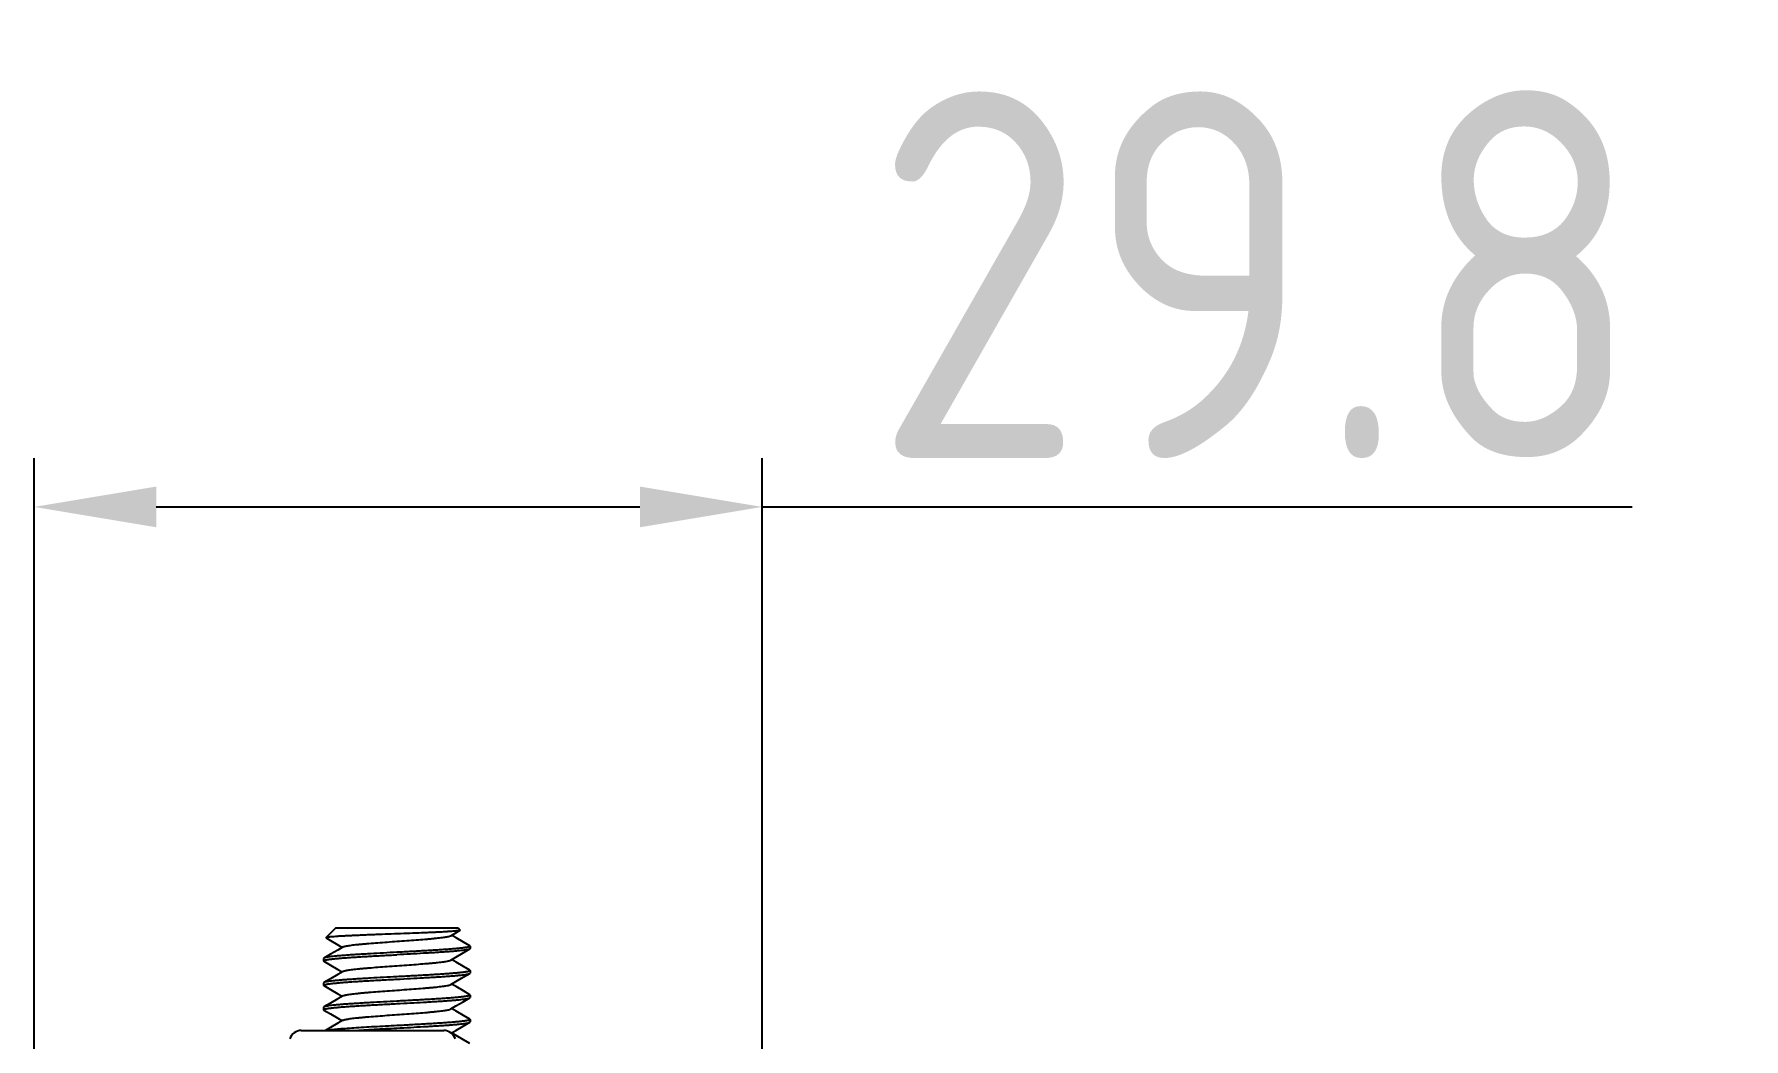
# Model space of a CAD drawing. Header units: millimetres. Extents: x 3299 to 14264, y 1863 to 5555.
# Drawn here: x 4299.9 to 4369.9, y 2846.5 to 2887.6 of the extents above; entities that cross this region are included whole.
import ezdxf

# ---------------------------------------------------------------- set-up
doc = ezdxf.new("R2010")
doc.units = ezdxf.units.MM
doc.layers.add('02___PRT_ALL_AXES', color=7, linetype='Continuous')
doc.layers.add('细实线', color=7, linetype='Continuous', lineweight=18)
doc.styles.add('工程字', font='gbenor.shx', dxfattribs={"bigfont": 'gbcbig.shx'})
doc.dimstyles.new('ISO-200', dxfattribs={"dimtxt": 15, "dimasz": 5, "dimexe": 2, "dimexo": 1, "dimgap": 2, "dimtad": 1, "dimdsep": 46, "dimtxsty": '工程字', "dimcen": 2.5, "dimclrd": 3, "dimclre": 3, "dimclrt": 6, "dimadec": 0, "dimazin": 0, "dimtfac": 1, "dimtmove": 0, "dimatfit": 3, "dimfxl": 1, "dimarcsym": 0})

# ---------------------------------------------------------------- blocks, each defined once
blk = doc.blocks.new('*D155')
at = {"layer": 'Defpoints', "color": 0, "transparency": 16777216}
for p in [(4329.687, 2868.247), (4299.887, 2839.023), (4329.687, 2834.067)]:
    blk.add_point(p, dxfattribs=at)
at = {"layer": '细实线', "color": 3, "lineweight": -2, "transparency": 16777216}
for p, q in [((4299.887, 2840.023), (4299.887, 2870.247)), ((4329.687, 2835.067), (4329.687, 2870.247)), ((4304.887, 2868.247), (4324.687, 2868.247)), ((4329.687, 2868.247), (4365.299, 2868.247))]:
    blk.add_line(p, q, dxfattribs=at)
at = {"layer": '细实线', "color": 3, "transparency": 16777216}
for points in [[(4304.887, 2869.08), (4304.887, 2867.414), (4299.887, 2868.247)], [(4324.687, 2869.08), (4324.687, 2867.414), (4329.687, 2868.247)]]:
    blk.add_solid(points, dxfattribs=at)
at = {"layer": '细实线', "color": 6, "lineweight": 5, "transparency": 16777216, "insert": (4349.993, 2877.747), "char_height": 15, "attachment_point": 5, "style": '工程字'}
blk.add_mtext('29.8', dxfattribs=at)

msp = doc.modelspace()

# ---------------------------------------------------------------- linework, layer by layer
at = {"color": 7, "linetype": 'Continuous'}
for p, q in [((4312.23745, 2851.02311), (4311.83255, 2850.61821)), ((4311.83255, 2850.61821), (4311.83598, 2850.60869)), ((4312.23748, 2851.02311), (4317.23744, 2851.02311)), ((4317.23745, 2851.02311), (4317.32537, 2850.93519)), ((4317.32537, 2850.93519), (4317.32154, 2850.92453)), ((4317.72487, 2850.28769), (4317.73745, 2850.27311)), ((4317.73745, 2850.17311), (4317.72487, 2850.15853)), ((4311.75004, 2849.78769), (4311.73745, 2849.77311)), ((4317.72487, 2849.28769), (4317.73745, 2849.27311)), ((4317.72487, 2849.15853), (4317.73745, 2849.17311)), ((4311.75004, 2848.78769), (4311.73745, 2848.77311)), ((4311.75004, 2848.65853), (4311.73745, 2848.67311)), ((4311.75004, 2847.78769), (4311.73745, 2847.77311)), ((4317.72487, 2848.28769), (4317.73745, 2848.27311)), ((4317.72487, 2848.15853), (4317.73745, 2848.17311)), ((4311.75004, 2847.65853), (4311.73745, 2847.67311)), ((4317.72487, 2847.28769), (4317.73745, 2847.27311)), ((4317.72487, 2847.15853), (4317.73745, 2847.17311)), ((4310.82062, 2846.82311), (4316.65429, 2846.82311))]:
    msp.add_line(p, q, dxfattribs=at)
for points in [[(4311.83598, 2850.60869), (4312.02266, 2850.5004), (4312.3227, 2850.32618), (4312.49998, 2850.22311)], [(4316.94111, 2850.70345), (4317.15221, 2850.82618), (4317.32154, 2850.92453)], [(4317.72487, 2850.28769), (4317.45727, 2850.44291), (4317.15724, 2850.61712), (4316.97493, 2850.72311)], [(4312.53379, 2850.24277), (4312.31767, 2850.11712), (4312.01764, 2849.94291), (4311.75004, 2849.78769)], [(4316.94111, 2849.70345), (4317.15221, 2849.82618), (4317.45225, 2850.0004), (4317.72487, 2850.15853)], [(4311.75004, 2849.65853), (4312.02266, 2849.5004), (4312.3227, 2849.32618), (4312.49998, 2849.22311)], [(4312.53379, 2849.24277), (4312.31767, 2849.11712), (4312.01764, 2848.94291), (4311.75004, 2848.78769)], [(4316.94111, 2848.70345), (4317.15221, 2848.82618), (4317.45225, 2849.0004), (4317.72487, 2849.15853)], [(4317.72487, 2849.28769), (4317.45727, 2849.44291), (4317.15724, 2849.61712), (4316.97493, 2849.72311)], [(4311.75004, 2848.65853), (4312.02266, 2848.5004), (4312.3227, 2848.32618), (4312.49998, 2848.22311)], [(4317.72487, 2848.28769), (4317.45727, 2848.44291), (4317.15724, 2848.61712), (4316.97493, 2848.72311)], [(4312.53379, 2848.24277), (4312.31767, 2848.11712), (4312.01764, 2847.94291), (4311.75004, 2847.78769)], [(4316.94111, 2847.70345), (4317.15221, 2847.82618), (4317.45225, 2848.0004), (4317.72487, 2848.15853)], [(4311.75004, 2847.65853), (4312.02266, 2847.5004), (4312.3227, 2847.32618), (4312.49998, 2847.22311)], [(4312.53379, 2847.24277), (4312.31767, 2847.11712), (4312.01764, 2846.94291), (4311.8111, 2846.82311)], [(4316.96002, 2846.71445), (4317.15221, 2846.82618), (4317.45225, 2847.0004), (4317.72487, 2847.15853)], [(4317.72487, 2847.28769), (4317.45727, 2847.44291), (4317.15724, 2847.61712), (4316.97493, 2847.72311)], [(4317.72487, 2846.28769), (4317.45727, 2846.44291), (4317.15724, 2846.61712), (4316.97493, 2846.72311)]]:
    msp.add_lwpolyline(points, dxfattribs=at)
for centre, start, end in [((4310.82056, 2846.32311), 90, 161.2219668), ((4316.65434, 2846.32311), 18.7780332, 90)]:
    msp.add_arc(centre, 0.5, start, end, dxfattribs=at)
for points, knots in [([(4317.3014, 2850.91702), (4317.29445, 2850.91511), (4317.27841, 2850.91151), (4317.2512, 2850.9067), (4317.21797, 2850.90187), (4317.1788, 2850.89702), (4317.13378, 2850.89217), (4317.06244, 2850.88536), (4316.95959, 2850.87704), (4316.82054, 2850.86748), (4316.66168, 2850.85792), (4316.48455, 2850.84838), (4316.29082, 2850.83885), (4316.08231, 2850.82935), (4315.78041, 2850.81642), (4315.38126, 2850.80061), (4314.88623, 2850.78211), (4314.38243, 2850.76371), (4313.96498, 2850.74832), (4313.63961, 2850.7359), (4313.40686, 2850.72673), (4313.18443, 2850.71759), (4312.97414, 2850.70849), (4312.77767, 2850.69942), (4312.5966, 2850.69039), (4312.43234, 2850.68141), (4312.28617, 2850.67247), (4312.17621, 2850.66479), (4312.09812, 2850.65856), (4312.0472, 2850.6541), (4312.00153, 2850.64965), (4311.96119, 2850.64522), (4311.92625, 2850.6408), (4311.89676, 2850.63642), (4311.87277, 2850.63206), (4311.85626, 2850.62825), (4311.84589, 2850.62507), (4311.84014, 2850.62289), (4311.83576, 2850.62073), (4311.83342, 2850.61907), (4311.83256, 2850.61821)], [0, 0, 0, 0, 0.00394789, 0.00899013, 0.01511966, 0.02232542, 0.03059393, 0.03990461, 0.06155338, 0.08706691, 0.11619575, 0.14866297, 0.18416254, 0.22236159, 0.26291068, 0.34956037, 0.44101117, 0.53405832, 0.62550668, 0.66966191, 0.71227885, 0.75300514, 0.79151424, 0.82749124, 0.8606573, 0.89074715, 0.9175335, 0.94081245, 0.9510806, 0.96041175, 0.96878962, 0.97619831, 0.98262534, 0.98806472, 0.99251287, 0.99596998, 0.9973298, 0.99844796, 0.99933252, 1, 1, 1, 1]), ([(4312.53381, 2850.24277), (4312.5385, 2850.2455), (4312.54959, 2850.25076), (4312.56878, 2850.25783), (4312.59237, 2850.26492), (4312.62032, 2850.27204), (4312.65258, 2850.27918), (4312.70395, 2850.28924), (4312.77849, 2850.30153), (4312.87987, 2850.31572), (4312.99642, 2850.32996), (4313.12719, 2850.34422), (4313.27113, 2850.35851), (4313.42705, 2850.37281), (4313.6551, 2850.39239), (4313.9599, 2850.41649), (4314.34223, 2850.44478), (4314.73745, 2850.47311), (4315.13268, 2850.50143), (4315.51501, 2850.52973), (4315.81981, 2850.55383), (4316.04786, 2850.57341), (4316.20378, 2850.58772), (4316.34771, 2850.602), (4316.47849, 2850.61627), (4316.59504, 2850.63049), (4316.69641, 2850.64468), (4316.77095, 2850.65699), (4316.82233, 2850.66704), (4316.8546, 2850.67417), (4316.88254, 2850.68129), (4316.90613, 2850.68839), (4316.92532, 2850.69546), (4316.93641, 2850.70072), (4316.94111, 2850.70345)], [0, 0, 0, 0, 0.00367039, 0.00826833, 0.01381526, 0.02031398, 0.02776023, 0.03614622, 0.05569188, 0.07881229, 0.10533268, 0.1350508, 0.16772318, 0.20309504, 0.2408762, 0.32243213, 0.40975035, 0.49999882, 0.59024801, 0.67756704, 0.75912205, 0.79690402, 0.83227322, 0.86494963, 0.89466377, 0.92118679, 0.94430712, 0.96385023, 0.97223943, 0.97968726, 0.98618349, 0.99172757, 0.99632646, 1, 1, 1, 1]), ([(4317.32152, 2850.92453), (4317.31891, 2850.92301), (4317.31226, 2850.92021), (4317.3054, 2850.91812), (4317.3014, 2850.91702)], [0, 0, 0, 0, 0.42201716, 1, 1, 1, 1]), ([(4311.73746, 2849.67311), (4311.73746, 2849.67445), (4311.73821, 2849.67738), (4311.74121, 2849.68137), (4311.74589, 2849.68525), (4311.75231, 2849.68911), (4311.76048, 2849.69297), (4311.77042, 2849.69683), (4311.78214, 2849.7007), (4311.80123, 2849.70619), (4311.82955, 2849.71289), (4311.86883, 2849.72059), (4311.91501, 2849.72832), (4311.96798, 2849.73606), (4312.02762, 2849.74382), (4312.09378, 2849.75159), (4312.16631, 2849.75936), (4312.27519, 2849.77012), (4312.4258, 2849.7834), (4312.62289, 2849.79887), (4312.84034, 2849.81436), (4313.07606, 2849.82987), (4313.32779, 2849.84539), (4313.59307, 2849.86092), (4313.86937, 2849.87647), (4314.25205, 2849.89736), (4314.54236, 2849.91276), (4314.73745, 2849.92311)], [0, 0, 0, 0, 0.00132773, 0.00290211, 0.00487857, 0.00733692, 0.01031805, 0.01384434, 0.01792806, 0.02257494, 0.03356607, 0.04682216, 0.0623323, 0.08006971, 0.09999467, 0.12206495, 0.1462351, 0.17244694, 0.23074179, 0.29640926, 0.36881807, 0.44728322, 0.53105348, 0.61932402, 0.71123862, 0.80593767, 1, 1, 1, 1]), ([(4314.73745, 2850.02311), (4314.55361, 2850.01336), (4314.19216, 2849.99418), (4313.74621, 2849.96972), (4313.40338, 2849.94988), (4313.1619, 2849.93525), (4312.93386, 2849.92062), (4312.72122, 2849.90601), (4312.52581, 2849.89142), (4312.34927, 2849.87686), (4312.19312, 2849.86234), (4312.05868, 2849.84786), (4311.96083, 2849.83529), (4311.8943, 2849.82497), (4311.85337, 2849.81769), (4311.81858, 2849.81044), (4311.79001, 2849.80323), (4311.77018, 2849.7969), (4311.75758, 2849.79167), (4311.75237, 2849.78903), (4311.75005, 2849.78769)], [0, 0, 0, 0, 0.1840874, 0.36193086, 0.44659118, 0.5274618, 0.60384067, 0.67508131, 0.74057966, 0.79978498, 0.8522004, 0.89738709, 0.93498478, 0.95084059, 0.96470062, 0.97654618, 0.98636523, 0.9941651, 0.99732272, 1, 1, 1, 1]), ([(4317.73745, 2850.27311), (4317.73745, 2850.27177), (4317.7367, 2850.26883), (4317.7337, 2850.26485), (4317.72902, 2850.26097), (4317.7226, 2850.25711), (4317.71442, 2850.25326), (4317.70448, 2850.24939), (4317.69277, 2850.24552), (4317.67368, 2850.24003), (4317.64536, 2850.23333), (4317.60607, 2850.22563), (4317.55989, 2850.2179), (4317.50693, 2850.21016), (4317.44729, 2850.2024), (4317.38113, 2850.19463), (4317.3086, 2850.18686), (4317.19972, 2850.1761), (4317.04911, 2850.16282), (4316.85202, 2850.14735), (4316.63457, 2850.13186), (4316.39884, 2850.11635), (4316.14712, 2850.10083), (4315.88184, 2850.08529), (4315.60554, 2850.06975), (4315.22286, 2850.04886), (4314.93255, 2850.03346), (4314.73745, 2850.02311)], [0, 0, 0, 0, 0.00132766, 0.00290261, 0.00488026, 0.00733984, 0.01032153, 0.01384698, 0.01792859, 0.02257373, 0.03356633, 0.04682583, 0.06233444, 0.08006795, 0.09999515, 0.1220687, 0.14623641, 0.17244523, 0.23074535, 0.29640765, 0.36881976, 0.4472831, 0.53105702, 0.61932139, 0.71123372, 0.80594278, 1, 1, 1, 1]), ([(4317.72486, 2850.15853), (4317.72254, 2850.15718), (4317.71733, 2850.15455), (4317.70473, 2850.14932), (4317.6849, 2850.14299), (4317.65632, 2850.13578), (4317.62153, 2850.12853), (4317.58061, 2850.12125), (4317.51408, 2850.11093), (4317.41623, 2850.09836), (4317.28179, 2850.08388), (4317.12564, 2850.06936), (4316.9491, 2850.0548), (4316.75369, 2850.04021), (4316.54105, 2850.0256), (4316.31301, 2850.01097), (4316.07153, 2849.99634), (4315.7287, 2849.9765), (4315.28275, 2849.95204), (4314.9213, 2849.93286), (4314.73745, 2849.92311)], [0, 0, 0, 0, 0.00267679, 0.00583407, 0.01363449, 0.02345465, 0.03529974, 0.04915888, 0.06501467, 0.10261341, 0.14779909, 0.20021556, 0.25941998, 0.32491897, 0.39615921, 0.47253871, 0.5534089, 0.63806852, 0.81591379, 1, 1, 1, 1]), ([(4311.75004, 2849.65853), (4311.74814, 2849.65963), (4311.74477, 2849.6618), (4311.74069, 2849.66543), (4311.73809, 2849.66916), (4311.73746, 2849.67187), (4311.73746, 2849.67311)], [0, 0, 0, 0, 0.32952599, 0.59720714, 0.81391513, 1, 1, 1, 1]), ([(4312.53379, 2849.24277), (4312.53849, 2849.2455), (4312.54959, 2849.25076), (4312.56878, 2849.25782), (4312.59237, 2849.26492), (4312.62031, 2849.27205), (4312.65258, 2849.27919), (4312.70395, 2849.28923), (4312.77849, 2849.30153), (4312.87987, 2849.31573), (4312.99642, 2849.32995), (4313.1272, 2849.34422), (4313.27113, 2849.3585), (4313.42705, 2849.37281), (4313.6551, 2849.39239), (4313.9599, 2849.41649), (4314.34223, 2849.44478), (4314.73745, 2849.47311), (4315.13268, 2849.50143), (4315.51501, 2849.52973), (4315.81981, 2849.55383), (4316.04786, 2849.57341), (4316.20378, 2849.58771), (4316.34771, 2849.602), (4316.47849, 2849.61626), (4316.59504, 2849.63049), (4316.69642, 2849.64469), (4316.77096, 2849.65698), (4316.82233, 2849.66704), (4316.85459, 2849.67417), (4316.88254, 2849.6813), (4316.90613, 2849.68839), (4316.92533, 2849.69546), (4316.93642, 2849.70072), (4316.94111, 2849.70345)], [0, 0, 0, 0, 0.00367319, 0.00827319, 0.01381844, 0.02031441, 0.02776024, 0.03614924, 0.05569455, 0.07881269, 0.10533682, 0.13505111, 0.16772633, 0.20309698, 0.24087732, 0.32243291, 0.40975203, 0.50000062, 0.59024883, 0.6775674, 0.75912366, 0.79690359, 0.83227578, 0.86494861, 0.89466516, 0.92118778, 0.94430614, 0.96385309, 0.97223989, 0.97968513, 0.98618256, 0.99172936, 0.99632914, 1, 1, 1, 1]), ([(4317.73745, 2849.27311), (4317.73745, 2849.27177), (4317.7367, 2849.26883), (4317.7337, 2849.26485), (4317.72902, 2849.26097), (4317.7226, 2849.25711), (4317.71442, 2849.25326), (4317.70448, 2849.24939), (4317.69277, 2849.24552), (4317.67368, 2849.24003), (4317.64536, 2849.23333), (4317.60607, 2849.22563), (4317.55989, 2849.2179), (4317.50693, 2849.21016), (4317.44729, 2849.2024), (4317.38113, 2849.19463), (4317.3086, 2849.18686), (4317.19972, 2849.1761), (4317.04911, 2849.16282), (4316.85202, 2849.14735), (4316.63457, 2849.13186), (4316.39884, 2849.11635), (4316.14712, 2849.10083), (4315.88184, 2849.08529), (4315.60554, 2849.06975), (4315.22286, 2849.04886), (4314.93255, 2849.03346), (4314.73745, 2849.02311)], [0, 0, 0, 0, 0.00132766, 0.00290261, 0.00488026, 0.00733984, 0.01032153, 0.01384698, 0.01792859, 0.02257373, 0.03356633, 0.04682583, 0.06233444, 0.08006795, 0.09999515, 0.1220687, 0.14623641, 0.17244523, 0.23074535, 0.29640765, 0.36881976, 0.4472831, 0.53105702, 0.61932139, 0.71123372, 0.80594278, 1, 1, 1, 1]), ([(4314.73745, 2848.92311), (4314.9213, 2848.93286), (4315.28275, 2848.95204), (4315.7287, 2848.9765), (4316.07153, 2848.99634), (4316.31301, 2849.01097), (4316.54105, 2849.0256), (4316.75369, 2849.04021), (4316.9491, 2849.0548), (4317.12564, 2849.06936), (4317.28179, 2849.08388), (4317.41622, 2849.09836), (4317.51408, 2849.11093), (4317.58061, 2849.12125), (4317.62153, 2849.12853), (4317.65632, 2849.13578), (4317.6849, 2849.14299), (4317.70473, 2849.14932), (4317.71733, 2849.15455), (4317.72254, 2849.15718), (4317.72486, 2849.15853)], [0, 0, 0, 0, 0.18408737, 0.36193079, 0.4465911, 0.52746171, 0.60384057, 0.6750812, 0.74057955, 0.79978487, 0.85220031, 0.897387, 0.93498471, 0.95084053, 0.96470057, 0.97654615, 0.9863652, 0.99416508, 0.99732271, 1, 1, 1, 1]), ([(4311.73745, 2848.67311), (4311.73745, 2848.67445), (4311.73821, 2848.67739), (4311.74121, 2848.68137), (4311.74589, 2848.68525), (4311.75231, 2848.68911), (4311.76048, 2848.69296), (4311.77043, 2848.69683), (4311.78214, 2848.7007), (4311.80122, 2848.70619), (4311.82955, 2848.71289), (4311.86884, 2848.72059), (4311.91502, 2848.72831), (4311.96798, 2848.73606), (4312.02762, 2848.74382), (4312.09378, 2848.75159), (4312.16631, 2848.75936), (4312.27519, 2848.77012), (4312.42579, 2848.7834), (4312.62289, 2848.79887), (4312.84034, 2848.81436), (4313.07607, 2848.82987), (4313.32779, 2848.84539), (4313.59306, 2848.86092), (4313.86937, 2848.87646), (4314.25205, 2848.89736), (4314.54236, 2848.91276), (4314.73745, 2848.92311)], [0, 0, 0, 0, 0.00132766, 0.00290261, 0.00488026, 0.00733984, 0.01032153, 0.01384698, 0.01792859, 0.02257373, 0.03356633, 0.04682583, 0.06233444, 0.08006795, 0.09999515, 0.1220687, 0.14623641, 0.17244523, 0.23074535, 0.29640765, 0.36881976, 0.4472831, 0.53105702, 0.61932139, 0.71123372, 0.80594278, 1, 1, 1, 1]), ([(4314.73745, 2849.02311), (4314.5536, 2849.01336), (4314.19216, 2848.99418), (4313.7462, 2848.96972), (4313.40338, 2848.94988), (4313.16189, 2848.93525), (4312.93385, 2848.92062), (4312.72122, 2848.90601), (4312.5258, 2848.89142), (4312.34927, 2848.87686), (4312.19312, 2848.86233), (4312.05868, 2848.84786), (4311.96082, 2848.83529), (4311.8943, 2848.82497), (4311.85337, 2848.81769), (4311.81859, 2848.81044), (4311.79001, 2848.80322), (4311.77018, 2848.7969), (4311.75757, 2848.79167), (4311.75236, 2848.78904), (4311.75004, 2848.78769)], [0, 0, 0, 0, 0.18409432, 0.36192603, 0.44659231, 0.52746267, 0.60383954, 0.67508006, 0.74057842, 0.79978483, 0.85219834, 0.89738697, 0.93498207, 0.95084184, 0.96470078, 0.9765429, 0.98636213, 0.99416567, 0.99732353, 1, 1, 1, 1]), ([(4312.53381, 2848.24277), (4312.5385, 2848.2455), (4312.54959, 2848.25076), (4312.56878, 2848.25783), (4312.59236, 2848.26493), (4312.62032, 2848.27205), (4312.65258, 2848.27918), (4312.70396, 2848.28923), (4312.77849, 2848.30154), (4312.87987, 2848.31572), (4312.99642, 2848.32996), (4313.1272, 2848.34422), (4313.27113, 2848.3585), (4313.42705, 2848.37281), (4313.6551, 2848.39239), (4313.9599, 2848.41649), (4314.34223, 2848.44478), (4314.73745, 2848.47311), (4315.13268, 2848.50143), (4315.51501, 2848.52973), (4315.81981, 2848.55383), (4316.04786, 2848.57341), (4316.20378, 2848.58771), (4316.34771, 2848.602), (4316.47848, 2848.61626), (4316.59504, 2848.6305), (4316.69641, 2848.64468), (4316.77095, 2848.65698), (4316.82232, 2848.66704), (4316.85459, 2848.67417), (4316.88254, 2848.68129), (4316.90613, 2848.68839), (4316.92532, 2848.69546), (4316.93641, 2848.70072), (4316.9411, 2848.70345)], [0, 0, 0, 0, 0.00367216, 0.00826932, 0.01381345, 0.02031221, 0.02776055, 0.0361482, 0.05569014, 0.07881296, 0.10533322, 0.13505, 0.16772503, 0.20309412, 0.24087728, 0.32243233, 0.40975072, 0.50000008, 0.59024929, 0.67756757, 0.75912279, 0.79690576, 0.83227539, 0.86494975, 0.89466731, 0.92118707, 0.94430982, 0.96385231, 0.97223945, 0.97968747, 0.98618664, 0.99173139, 0.99632834, 1, 1, 1, 1]), ([(4311.73745, 2847.67311), (4311.73745, 2847.67445), (4311.73821, 2847.67739), (4311.74121, 2847.68137), (4311.74589, 2847.68525), (4311.75231, 2847.68911), (4311.76048, 2847.69296), (4311.77043, 2847.69683), (4311.78214, 2847.7007), (4311.80122, 2847.70619), (4311.82955, 2847.71289), (4311.86884, 2847.72059), (4311.91502, 2847.72831), (4311.96798, 2847.73606), (4312.02762, 2847.74382), (4312.09378, 2847.75159), (4312.16631, 2847.75936), (4312.27519, 2847.77012), (4312.42579, 2847.7834), (4312.62289, 2847.79887), (4312.84034, 2847.81436), (4313.07607, 2847.82987), (4313.32779, 2847.84539), (4313.59306, 2847.86092), (4313.86937, 2847.87646), (4314.25205, 2847.89736), (4314.54236, 2847.91276), (4314.73745, 2847.92311)], [0, 0, 0, 0, 0.00132766, 0.00290261, 0.00488026, 0.00733984, 0.01032153, 0.01384698, 0.01792859, 0.02257373, 0.03356633, 0.04682583, 0.06233444, 0.08006795, 0.09999515, 0.1220687, 0.14623641, 0.17244523, 0.23074535, 0.29640765, 0.36881976, 0.4472831, 0.53105702, 0.61932139, 0.71123372, 0.80594278, 1, 1, 1, 1]), ([(4314.73745, 2848.02311), (4314.55361, 2848.01336), (4314.19216, 2847.99418), (4313.74621, 2847.96972), (4313.40338, 2847.94988), (4313.1619, 2847.93525), (4312.93386, 2847.92062), (4312.72122, 2847.90601), (4312.52581, 2847.89142), (4312.34927, 2847.87686), (4312.19312, 2847.86234), (4312.05868, 2847.84786), (4311.96083, 2847.83529), (4311.8943, 2847.82497), (4311.85337, 2847.81769), (4311.81858, 2847.81044), (4311.79001, 2847.80323), (4311.77018, 2847.7969), (4311.75758, 2847.79167), (4311.75237, 2847.78903), (4311.75005, 2847.78769)], [0, 0, 0, 0, 0.1840874, 0.36193086, 0.44659118, 0.5274618, 0.60384067, 0.67508131, 0.74057966, 0.79978498, 0.8522004, 0.89738709, 0.93498478, 0.95084059, 0.96470062, 0.97654618, 0.98636523, 0.9941651, 0.99732272, 1, 1, 1, 1]), ([(4317.73745, 2848.27311), (4317.73745, 2848.27177), (4317.7367, 2848.26883), (4317.7337, 2848.26485), (4317.72902, 2848.26097), (4317.7226, 2848.25711), (4317.71442, 2848.25326), (4317.70448, 2848.24939), (4317.69277, 2848.24552), (4317.67368, 2848.24003), (4317.64536, 2848.23333), (4317.60607, 2848.22563), (4317.55989, 2848.2179), (4317.50693, 2848.21016), (4317.44729, 2848.2024), (4317.38113, 2848.19463), (4317.3086, 2848.18686), (4317.19972, 2848.1761), (4317.04911, 2848.16282), (4316.85202, 2848.14735), (4316.63457, 2848.13186), (4316.39884, 2848.11635), (4316.14712, 2848.10083), (4315.88184, 2848.08529), (4315.60554, 2848.06975), (4315.22286, 2848.04886), (4314.93255, 2848.03346), (4314.73745, 2848.02311)], [0, 0, 0, 0, 0.00132766, 0.00290261, 0.00488026, 0.00733984, 0.01032153, 0.01384698, 0.01792859, 0.02257373, 0.03356633, 0.04682583, 0.06233444, 0.08006795, 0.09999515, 0.1220687, 0.14623641, 0.17244523, 0.23074535, 0.29640765, 0.36881976, 0.4472831, 0.53105702, 0.61932139, 0.71123372, 0.80594278, 1, 1, 1, 1]), ([(4314.73745, 2847.92311), (4314.9213, 2847.93286), (4315.28275, 2847.95204), (4315.7287, 2847.9765), (4316.07153, 2847.99634), (4316.31301, 2848.01097), (4316.54105, 2848.0256), (4316.75369, 2848.04021), (4316.9491, 2848.0548), (4317.12564, 2848.06936), (4317.28179, 2848.08388), (4317.41622, 2848.09836), (4317.51408, 2848.11093), (4317.58061, 2848.12125), (4317.62153, 2848.12853), (4317.65632, 2848.13578), (4317.6849, 2848.14299), (4317.70473, 2848.14932), (4317.71733, 2848.15455), (4317.72254, 2848.15718), (4317.72486, 2848.15853)], [0, 0, 0, 0, 0.18408737, 0.36193079, 0.4465911, 0.52746171, 0.60384057, 0.6750812, 0.74057955, 0.79978487, 0.85220031, 0.897387, 0.93498471, 0.95084053, 0.96470057, 0.97654615, 0.9863652, 0.99416508, 0.99732271, 1, 1, 1, 1]), ([(4312.5338, 2847.24277), (4312.53849, 2847.2455), (4312.54958, 2847.25076), (4312.56878, 2847.25783), (4312.59237, 2847.26492), (4312.62032, 2847.27204), (4312.65258, 2847.27918), (4312.70395, 2847.28924), (4312.77849, 2847.30153), (4312.87987, 2847.31573), (4312.99642, 2847.32996), (4313.1272, 2847.34422), (4313.27113, 2847.35851), (4313.42705, 2847.37281), (4313.6551, 2847.39239), (4313.9599, 2847.41649), (4314.34223, 2847.44478), (4314.73745, 2847.47311), (4315.13268, 2847.50143), (4315.51501, 2847.52973), (4315.81981, 2847.55383), (4316.04786, 2847.57341), (4316.20378, 2847.58772), (4316.34771, 2847.602), (4316.47849, 2847.61627), (4316.59503, 2847.63049), (4316.69642, 2847.64468), (4316.77095, 2847.65699), (4316.82233, 2847.66703), (4316.85459, 2847.67417), (4316.88254, 2847.6813), (4316.90613, 2847.68839), (4316.92532, 2847.69546), (4316.93642, 2847.70072), (4316.94111, 2847.70345)], [0, 0, 0, 0, 0.00367054, 0.0082699, 0.01381687, 0.02031468, 0.0277601, 0.03614646, 0.0556933, 0.07881214, 0.10533409, 0.13505118, 0.16772364, 0.20309593, 0.24087611, 0.32243232, 0.40975074, 0.49999898, 0.59024775, 0.67756693, 0.75912228, 0.79690311, 0.83227324, 0.86494907, 0.89466307, 0.92118702, 0.94430576, 0.96385031, 0.97223958, 0.97968614, 0.98618205, 0.99172686, 0.99632654, 1, 1, 1, 1]), ([(4317.73745, 2847.27311), (4317.73745, 2847.27177), (4317.7367, 2847.26883), (4317.7337, 2847.26485), (4317.72902, 2847.26097), (4317.7226, 2847.25711), (4317.71442, 2847.25326), (4317.70448, 2847.24939), (4317.69277, 2847.24552), (4317.67368, 2847.24003), (4317.64536, 2847.23333), (4317.60607, 2847.22563), (4317.55989, 2847.2179), (4317.50693, 2847.21016), (4317.44729, 2847.2024), (4317.38113, 2847.19463), (4317.3086, 2847.18686), (4317.19972, 2847.1761), (4317.04911, 2847.16282), (4316.85202, 2847.14735), (4316.63457, 2847.13186), (4316.39884, 2847.11635), (4316.14712, 2847.10083), (4315.88184, 2847.08529), (4315.60554, 2847.06975), (4315.22286, 2847.04886), (4314.93255, 2847.03346), (4314.73745, 2847.02311)], [0, 0, 0, 0, 0.00132766, 0.00290261, 0.00488026, 0.00733984, 0.01032153, 0.01384698, 0.01792859, 0.02257373, 0.03356633, 0.04682583, 0.06233444, 0.08006795, 0.09999515, 0.1220687, 0.14623641, 0.17244523, 0.23074535, 0.29640765, 0.36881976, 0.4472831, 0.53105702, 0.61932139, 0.71123372, 0.80594278, 1, 1, 1, 1]), ([(4314.73745, 2846.92311), (4314.9213, 2846.93286), (4315.28275, 2846.95204), (4315.7287, 2846.9765), (4316.07153, 2846.99634), (4316.31301, 2847.01097), (4316.54105, 2847.0256), (4316.75369, 2847.04021), (4316.9491, 2847.0548), (4317.12564, 2847.06936), (4317.28179, 2847.08388), (4317.41622, 2847.09836), (4317.51408, 2847.11093), (4317.58061, 2847.12125), (4317.62153, 2847.12853), (4317.65632, 2847.13578), (4317.6849, 2847.14299), (4317.70473, 2847.14932), (4317.71733, 2847.15455), (4317.72254, 2847.15718), (4317.72486, 2847.15853)], [0, 0, 0, 0, 0.18408737, 0.36193079, 0.4465911, 0.52746171, 0.60384057, 0.6750812, 0.74057955, 0.79978487, 0.85220031, 0.897387, 0.93498471, 0.95084053, 0.96470057, 0.97654615, 0.9863652, 0.99416508, 0.99732271, 1, 1, 1, 1]), ([(4314.73745, 2847.02311), (4314.58105, 2847.01481), (4314.27202, 2846.99842), (4313.81804, 2846.97374), (4313.38666, 2846.9491), (4312.98856, 2846.92451), (4312.68216, 2846.90339), (4312.46096, 2846.88618), (4312.31542, 2846.87378), (4312.18479, 2846.8614), (4312.06989, 2846.84905), (4311.97143, 2846.83676), (4311.91145, 2846.82777), (4311.88435, 2846.82312)], [0, 0, 0, 0, 0.16424606, 0.32451369, 0.47676658, 0.61734174, 0.74276951, 0.79882803, 0.84999256, 0.8959465, 0.93641544, 0.97116872, 1, 1, 1, 1]), ([(4312.97421, 2846.82312), (4313.10797, 2846.83189), (4313.38669, 2846.8491), (4313.97443, 2846.88267), (4314.42844, 2846.90672), (4314.73745, 2846.92311)], [0, 0, 0, 0, 0.22770795, 0.47434431, 1, 1, 1, 1])]:
    msp.add_open_spline(points, degree=3, knots=knots, dxfattribs=at)
at = {"layer": '02___PRT_ALL_AXES', "color": 7, "linetype": 'Continuous'}
for p, q in [((4317.73745, 2850.27311), (4317.73745, 2850.17311)), ((4311.73745, 2849.77311), (4311.73745, 2849.67311)), ((4317.73745, 2849.27311), (4317.73745, 2849.17311)), ((4311.73745, 2848.77311), (4311.73745, 2848.67311)), ((4311.73745, 2847.77311), (4311.73745, 2847.67311)), ((4317.73745, 2848.27311), (4317.73745, 2848.17311)), ((4317.73745, 2847.27311), (4317.73745, 2847.17311))]:
    msp.add_line(p, q, dxfattribs=at)

# ---------------------------------------------------------------- dimensions: what is measured, and where the dimension line sits
at = {"layer": '细实线', "color": 3, "lineweight": 5}
dim = msp.add_linear_dim(base=(4329.68745, 2868.24688), p1=(4299.88745, 2839.02311), p2=(4329.68745, 2834.06743), dimstyle='ISO-200', dxfattribs=at)
dim.commit()
dim.dimension.update_dxf_attribs({"geometry": '*D155', "text_midpoint": (4349.993, 2877.74688)})

doc.saveas('drawing.dxf')
